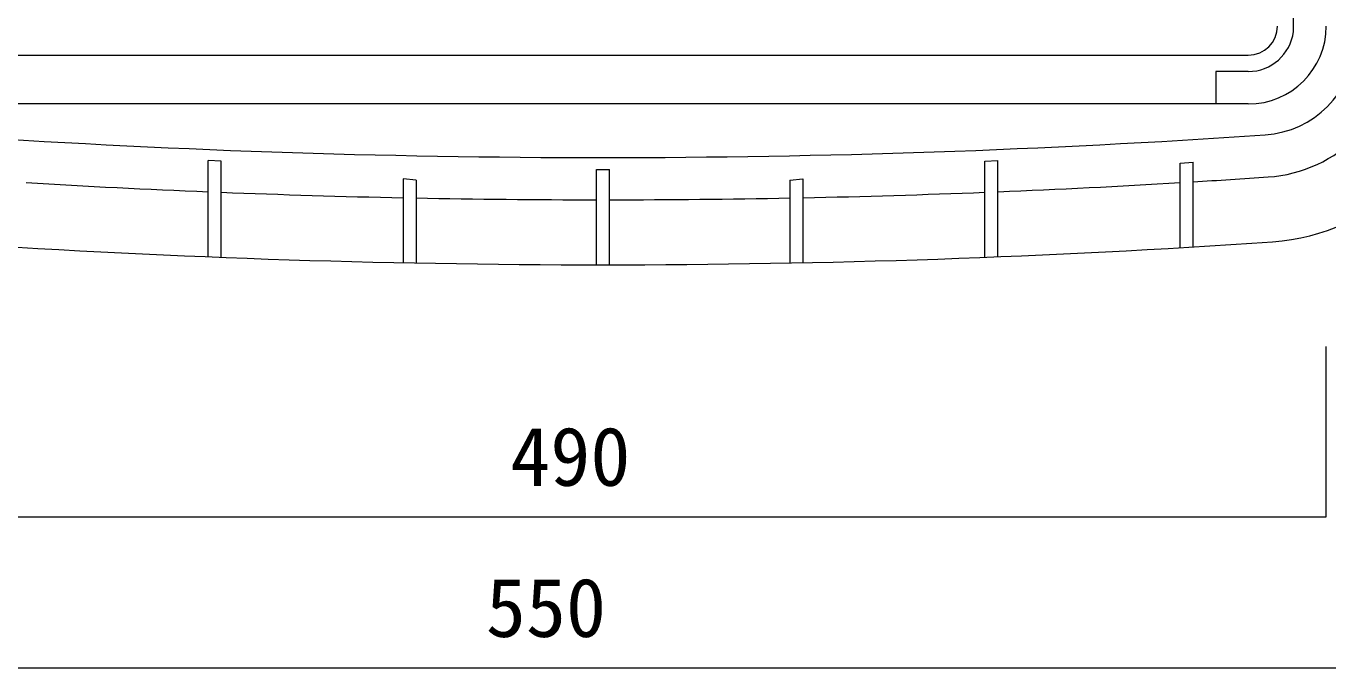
# Model space of a CAD drawing. Units: millimetres, scale not verified. Extents: x -28785 to 23890, y -3354 to 5557.
# Drawn here: x -19341.4 to -18855.3, y -2716.2 to -2476.4 of the extents above; entities that cross this region are included whole.
import ezdxf
from ezdxf.enums import TextEntityAlignment as Align

# ---------------------------------------------------------------- set-up
doc = ezdxf.new("R2010")
doc.units = ezdxf.units.MM
doc.header["$LTSCALE"] = 10
doc.layers.add('E-0', color=7, linetype='Continuous', lineweight=18)
doc.styles.add('ＭＳ ゴシック', font='')
doc.styles.get('ＭＳ ゴシック').set_extended_font_data('MS Gothic')

msp = doc.modelspace()

# ---------------------------------------------------------------- linework, layer by layer
at = {"layer": 'E-0'}
for p, q in [((-18868.17, -2478.5), (-18868.17, -2466.36)), ((-19366.86, -2487.31), (-18885.03, -2487.31)), ((-18897.16, -2493.38), (-18897.16, -2505.51)), ((-18885.03, -2493.38), (-18897.16, -2493.38)), ((-18885.03, -2505.51), (-19366.86, -2505.51)), ((-19273.4, -2562.6), (-19273.4, -2526.58)), ((-19119.87, -2525.54), (-19113.81, -2525.54)), ((-18978.48, -2562.6), (-18978.48, -2526.58)), ((-18910.52, -2527.58), (-18905.66, -2527.31)), ((-18910.52, -2559.16), (-18910.52, -2527.58)), ((-18905.66, -2558.92), (-18905.66, -2527.31)), ((-19128.37, -2529.96), (-19123.51, -2529.96)), ((-19128.37, -2565.59), (-19128.37, -2529.96)), ((-19123.51, -2565.59), (-19123.51, -2529.96)), ((-19200.58, -2533.43), (-19200.58, -2565.04)), ((-19195.73, -2533.96), (-19200.58, -2533.43)), ((-19195.73, -2533.96), (-19195.73, -2565.12)), ((-19056.16, -2533.96), (-19051.3, -2533.43)), ((-19056.16, -2533.96), (-19056.16, -2565.12)), ((-19051.3, -2533.43), (-19051.3, -2565.04)), ((-19128.37, -2565.59), (-19128.37, -2558.15)), ((-19123.51, -2565.59), (-19123.51, -2558.15)), ((-18855.9, -2659.79), (-18855.9, -2596.1)), ((-19377.78, -2659.79), (-18855.9, -2659.79)), ((-19451.21, -2716.25), (-18800.68, -2716.25))]:
    msp.add_line(p, q, dxfattribs=at)
for points in [[(-19268.55, -2562.8), (-19268.55, -2526.85), (-19273.4, -2526.58)], [(-18983.34, -2562.8), (-18983.34, -2526.85), (-18978.48, -2526.58)]]:
    msp.add_lwpolyline(points, dxfattribs=at)
for centre, radius, start, end in [((-18885.03, -2476.38), 10.92, 270, 359.9427), ((-18885.03, -2476.38), 29.13, 270, 359.9427), ((-18885.03, -2476.38), 16.99, 270, 352.851), ((-18881.21, -2480.72), 36.41, 273.937, 356.0868), ((-18881.21, -2480.72), 76.46, 273.937, 356.0867), ((-19125.94, 1075.44), 3600.97, 266.06304, 273.93691), ((-18881.21, -2480.72), 52.19, 273.937, 315.5959), ((-19125.94, 1075.44), 3616.75, 266.58523, 267.6633), ((-19125.94, 1075.44), 3616.75, 272.3367, 273.41477), ((-19125.94, 1075.44), 3616.75, 273.49182, 273.93691), ((-19125.94, 1075.44), 3616.75, 267.74027, 268.81747), ((-19125.94, 1075.44), 3616.75, 268.89439, 269.96155), ((-19125.94, 1075.44), 3616.75, 270.03846, 271.10561), ((-19125.94, 1075.44), 3616.75, 271.18253, 272.25973), ((-19125.94, 1075.44), 3641.03, 266.06304, 273.93691)]:
    msp.add_arc(centre, radius, start, end, dxfattribs=at)

# ---------------------------------------------------------------- texts
at = {"layer": 'E-0', "style": 'ＭＳ ゴシック'}
for s, p in [('490', (-19160.59, -2654.79)), ('550', (-19169.69, -2711.25))]:
    msp.add_text(s, height=21.99, dxfattribs=at).set_placement(p, align=Align.BOTTOM_LEFT)

doc.saveas('drawing.dxf')
